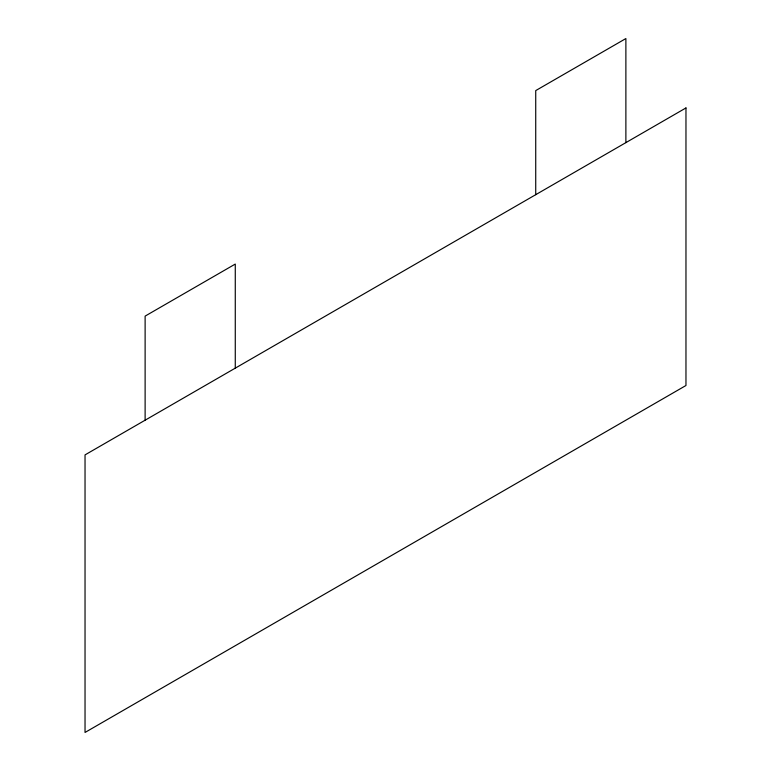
<?xml version="1.0" encoding="UTF-8"?>
<svg xmlns="http://www.w3.org/2000/svg" width="771" height="771" viewBox="0 0 771 771"><rect width="100%" height="100%" fill="white"/><g stroke="black" fill="none" stroke-linecap="round" stroke-linejoin="round"><path stroke-width="1.16" d="M625.879 142.635L625.879 38.55L535.729 90.593L535.729 194.678M235.271 368.152L235.271 264.067L145.121 316.11L145.121 420.195M685.968 107.94L85.032 454.89L85.032 732.45L685.968 385.5L685.968 107.94"/></g></svg>
